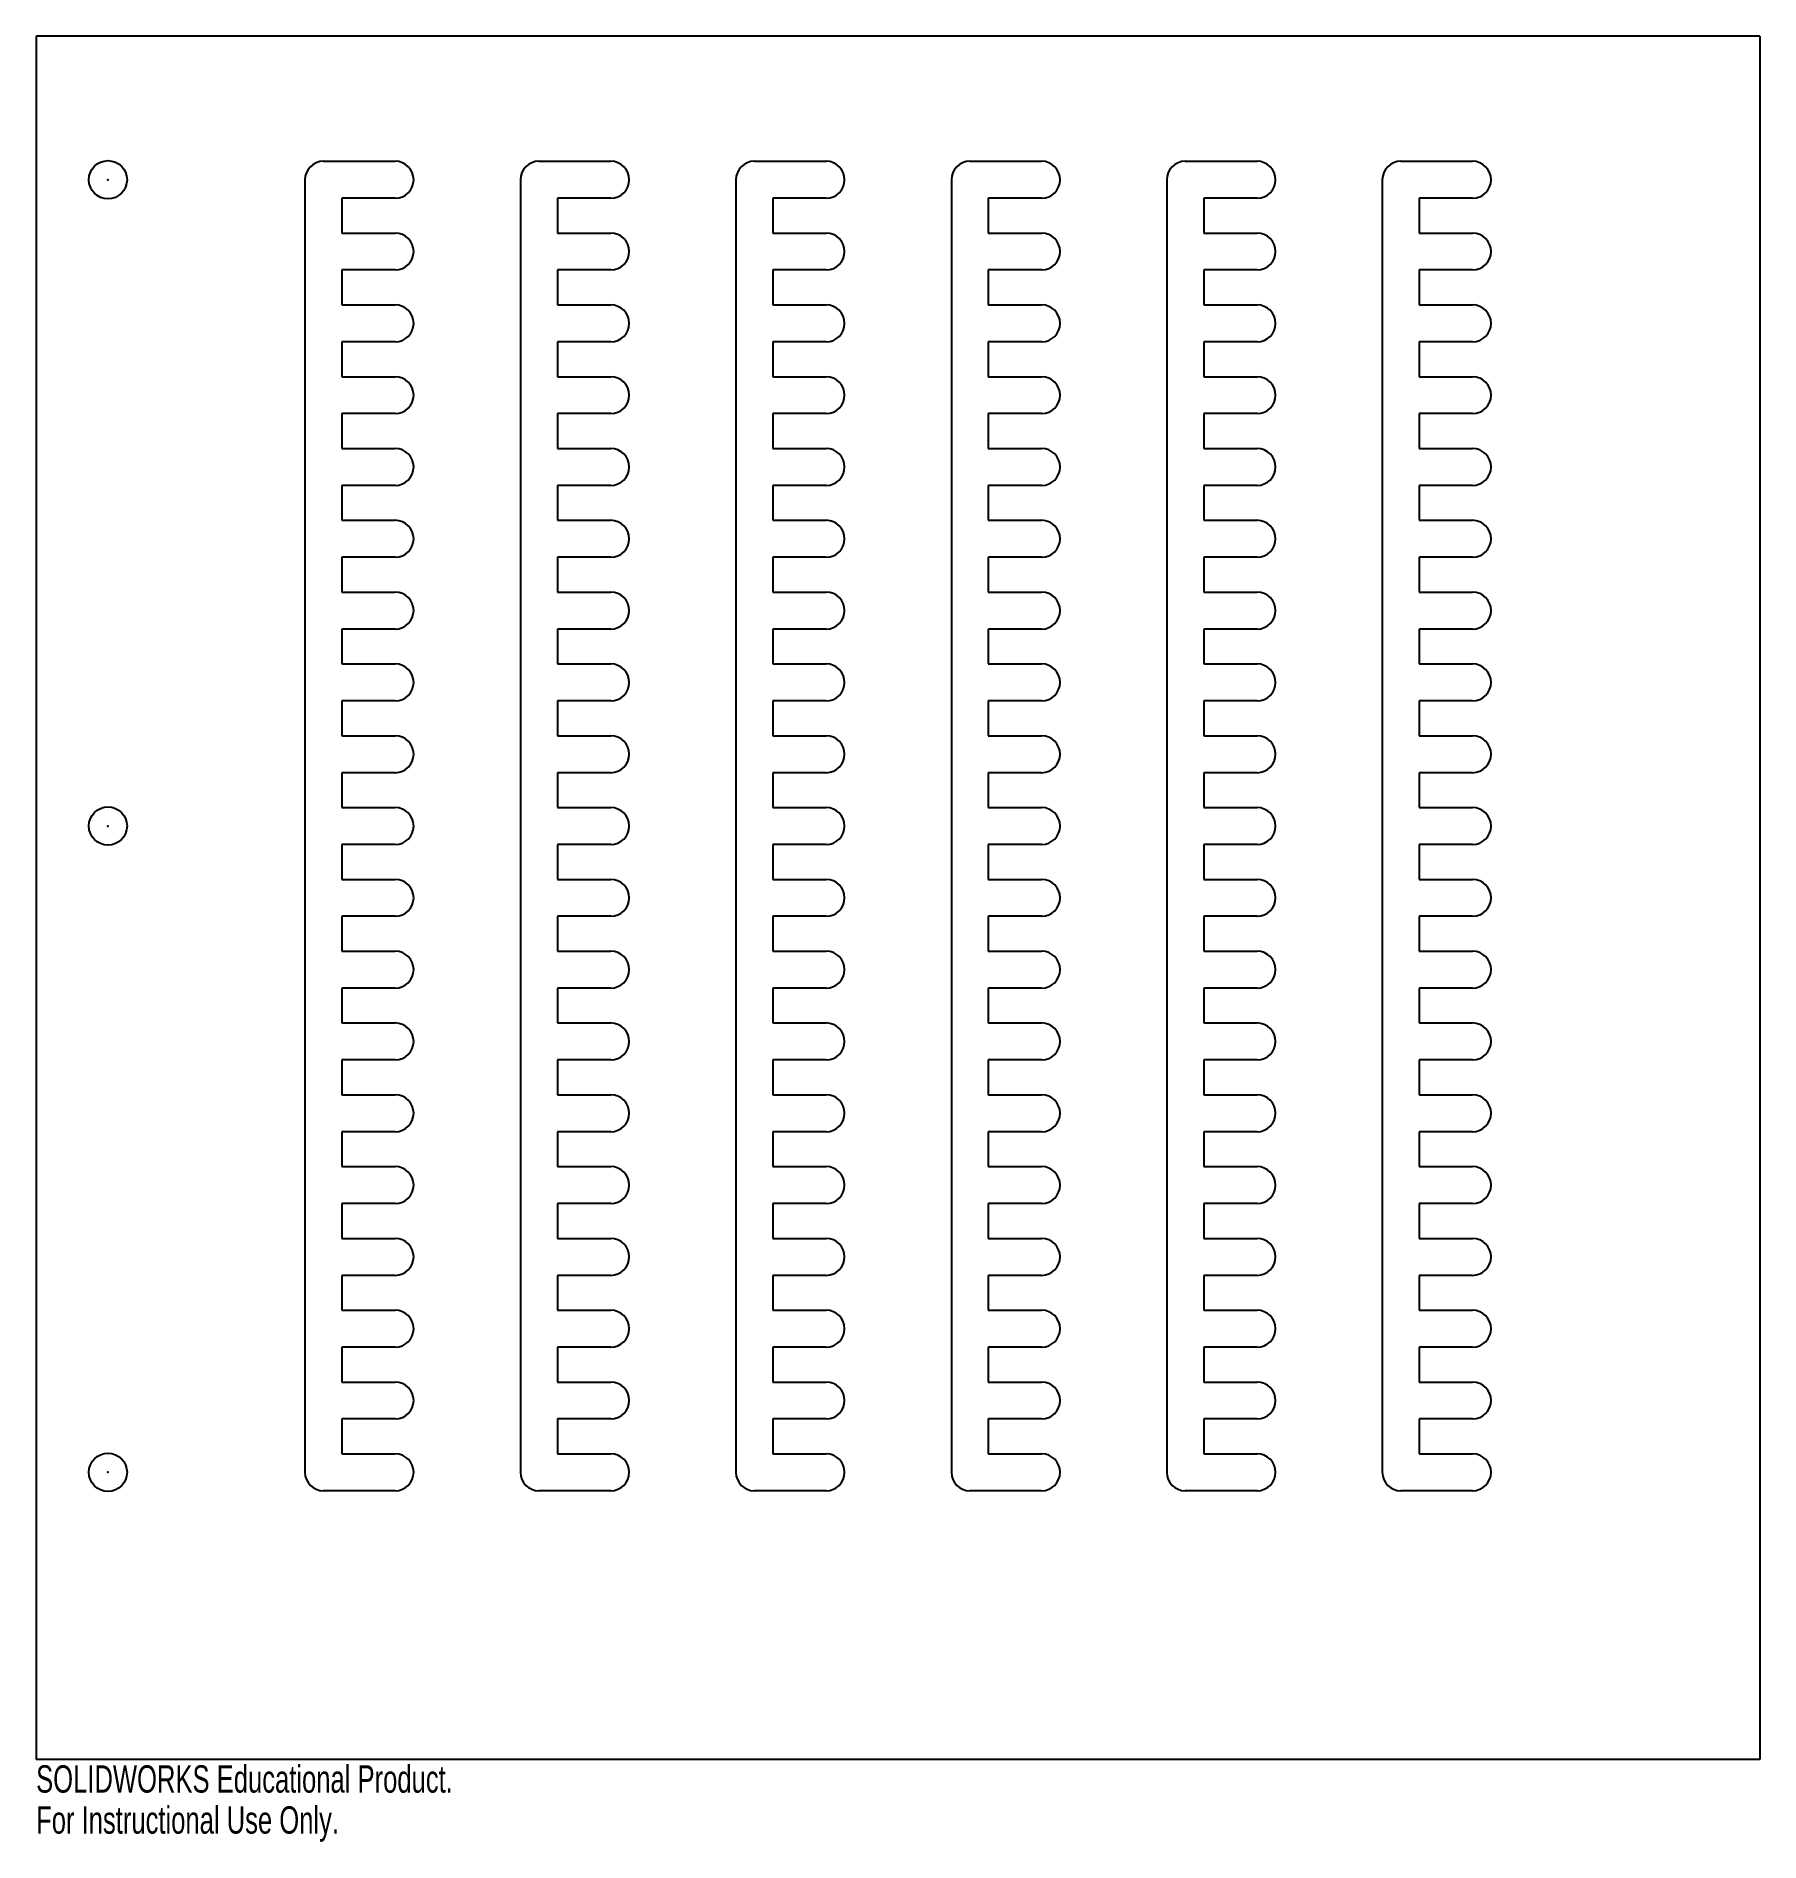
# Model space of a CAD drawing. Header units: inches. Extents: x -6 to 6, y -6.6 to 6.
import ezdxf

# ---------------------------------------------------------------- set-up
doc = ezdxf.new("R2010")
doc.units = ezdxf.units.IN
doc.header["$MEASUREMENT"] = 0
doc.header["$PDSIZE"] = -1
doc.styles.add('SLDTEXTSTYLE0', font='TXT', dxfattribs={"width": 0.7})

msp = doc.modelspace()

# ---------------------------------------------------------------- linework, layer by layer
at = {"color": 7, "linetype": 'Continuous', "lineweight": 25}
for p, q in [((6, 6), (-6, 6)), ((-6, 6), (-6, -6)), ((6, 6), (6, -6)), ((-4, 5.1285), (-3.5, 5.1285)), ((-2.5, 5.1285), (-2, 5.1285)), ((-1, 5.1285), (-0.5, 5.1285)), ((0.5, 5.1285), (1, 5.1285)), ((2, 5.1285), (2.5, 5.1285)), ((3.5, 5.1285), (4, 5.1285)), ((-4.1285, 5), (-4.1285, -4)), ((-2.6285, 5), (-2.6285, -4)), ((-1.1285, 5), (-1.1285, -4)), ((0.3715, 5), (0.3715, -4)), ((1.8715, 5), (1.8715, -4)), ((3.3715, 5), (3.3715, -4)), ((-3.5, 4.8715), (-3.8715, 4.8715)), ((-3.8715, 4.8715), (-3.8715, 4.6285)), ((-2, 4.8715), (-2.3715, 4.8715)), ((-2.3715, 4.8715), (-2.3715, 4.6285)), ((-0.5, 4.8715), (-0.8715, 4.8715)), ((-0.8715, 4.8715), (-0.8715, 4.6285)), ((1, 4.8715), (0.6285, 4.8715)), ((0.6285, 4.8715), (0.6285, 4.6285)), ((2.5, 4.8715), (2.1285, 4.8715)), ((2.1285, 4.8715), (2.1285, 4.6285)), ((4, 4.8715), (3.6285, 4.8715)), ((3.6285, 4.8715), (3.6285, 4.6285)), ((-3.8715, 4.6285), (-3.5, 4.6285)), ((-2.3715, 4.6285), (-2, 4.6285)), ((-0.8715, 4.6285), (-0.5, 4.6285)), ((0.6285, 4.6285), (1, 4.6285)), ((2.1285, 4.6285), (2.5, 4.6285)), ((3.6285, 4.6285), (4, 4.6285)), ((-3.5, 4.3715), (-3.8715, 4.3715)), ((-3.8715, 4.3715), (-3.8715, 4.1285)), ((-2, 4.3715), (-2.3715, 4.3715)), ((-2.3715, 4.3715), (-2.3715, 4.1285)), ((-0.5, 4.3715), (-0.8715, 4.3715)), ((-0.8715, 4.3715), (-0.8715, 4.1285)), ((1, 4.3715), (0.6285, 4.3715)), ((0.6285, 4.3715), (0.6285, 4.1285)), ((2.5, 4.3715), (2.1285, 4.3715)), ((2.1285, 4.3715), (2.1285, 4.1285)), ((4, 4.3715), (3.6285, 4.3715)), ((3.6285, 4.3715), (3.6285, 4.1285)), ((-3.8715, 4.1285), (-3.5, 4.1285)), ((-2.3715, 4.1285), (-2, 4.1285)), ((-0.8715, 4.1285), (-0.5, 4.1285)), ((0.6285, 4.1285), (1, 4.1285)), ((2.1285, 4.1285), (2.5, 4.1285)), ((3.6285, 4.1285), (4, 4.1285)), ((-3.5, 3.8715), (-3.8715, 3.8715)), ((-3.8715, 3.8715), (-3.8715, 3.6285)), ((-2, 3.8715), (-2.3715, 3.8715)), ((-2.3715, 3.8715), (-2.3715, 3.6285)), ((-0.5, 3.8715), (-0.8715, 3.8715)), ((-0.8715, 3.8715), (-0.8715, 3.6285)), ((1, 3.8715), (0.6285, 3.8715)), ((0.6285, 3.8715), (0.6285, 3.6285)), ((2.5, 3.8715), (2.1285, 3.8715)), ((2.1285, 3.8715), (2.1285, 3.6285)), ((4, 3.8715), (3.6285, 3.8715)), ((3.6285, 3.8715), (3.6285, 3.6285)), ((-3.8715, 3.6285), (-3.5, 3.6285)), ((-2.3715, 3.6285), (-2, 3.6285)), ((-0.8715, 3.6285), (-0.5, 3.6285)), ((0.6285, 3.6285), (1, 3.6285)), ((2.1285, 3.6285), (2.5, 3.6285)), ((3.6285, 3.6285), (4, 3.6285)), ((-3.5, 3.3715), (-3.8715, 3.3715)), ((-3.8715, 3.3715), (-3.8715, 3.1285)), ((-2, 3.3715), (-2.3715, 3.3715)), ((-2.3715, 3.3715), (-2.3715, 3.1285)), ((-0.5, 3.3715), (-0.8715, 3.3715)), ((-0.8715, 3.3715), (-0.8715, 3.1285)), ((1, 3.3715), (0.6285, 3.3715)), ((0.6285, 3.3715), (0.6285, 3.1285)), ((2.5, 3.3715), (2.1285, 3.3715)), ((2.1285, 3.3715), (2.1285, 3.1285)), ((4, 3.3715), (3.6285, 3.3715)), ((3.6285, 3.3715), (3.6285, 3.1285)), ((-3.8715, 3.1285), (-3.5, 3.1285)), ((-2.3715, 3.1285), (-2, 3.1285)), ((-0.8715, 3.1285), (-0.5, 3.1285)), ((0.6285, 3.1285), (1, 3.1285)), ((2.1285, 3.1285), (2.5, 3.1285)), ((3.6285, 3.1285), (4, 3.1285)), ((-3.5, 2.8715), (-3.8715, 2.8715)), ((-3.8715, 2.8715), (-3.8715, 2.6285)), ((-2, 2.8715), (-2.3715, 2.8715)), ((-2.3715, 2.8715), (-2.3715, 2.6285)), ((-0.5, 2.8715), (-0.8715, 2.8715)), ((-0.8715, 2.8715), (-0.8715, 2.6285)), ((1, 2.8715), (0.6285, 2.8715)), ((0.6285, 2.8715), (0.6285, 2.6285)), ((2.5, 2.8715), (2.1285, 2.8715)), ((2.1285, 2.8715), (2.1285, 2.6285)), ((4, 2.8715), (3.6285, 2.8715)), ((3.6285, 2.8715), (3.6285, 2.6285)), ((-3.8715, 2.6285), (-3.5, 2.6285)), ((-2.3715, 2.6285), (-2, 2.6285)), ((-0.8715, 2.6285), (-0.5, 2.6285)), ((0.6285, 2.6285), (1, 2.6285)), ((2.1285, 2.6285), (2.5, 2.6285)), ((3.6285, 2.6285), (4, 2.6285)), ((-3.5, 2.3715), (-3.8715, 2.3715)), ((-3.8715, 2.3715), (-3.8715, 2.1285)), ((-2, 2.3715), (-2.3715, 2.3715)), ((-2.3715, 2.3715), (-2.3715, 2.1285)), ((-0.5, 2.3715), (-0.8715, 2.3715)), ((-0.8715, 2.3715), (-0.8715, 2.1285)), ((1, 2.3715), (0.6285, 2.3715)), ((0.6285, 2.3715), (0.6285, 2.1285)), ((2.5, 2.3715), (2.1285, 2.3715)), ((2.1285, 2.3715), (2.1285, 2.1285)), ((4, 2.3715), (3.6285, 2.3715)), ((3.6285, 2.3715), (3.6285, 2.1285)), ((-3.8715, 2.1285), (-3.5, 2.1285)), ((-2.3715, 2.1285), (-2, 2.1285)), ((-0.8715, 2.1285), (-0.5, 2.1285)), ((0.6285, 2.1285), (1, 2.1285)), ((2.1285, 2.1285), (2.5, 2.1285)), ((3.6285, 2.1285), (4, 2.1285)), ((-3.5, 1.8715), (-3.8715, 1.8715)), ((-3.8715, 1.8715), (-3.8715, 1.6285)), ((-2, 1.8715), (-2.3715, 1.8715)), ((-2.3715, 1.8715), (-2.3715, 1.6285)), ((-0.5, 1.8715), (-0.8715, 1.8715)), ((-0.8715, 1.8715), (-0.8715, 1.6285)), ((1, 1.8715), (0.6285, 1.8715)), ((0.6285, 1.8715), (0.6285, 1.6285)), ((2.5, 1.8715), (2.1285, 1.8715)), ((2.1285, 1.8715), (2.1285, 1.6285)), ((4, 1.8715), (3.6285, 1.8715)), ((3.6285, 1.8715), (3.6285, 1.6285)), ((-3.8715, 1.6285), (-3.5, 1.6285)), ((-2.3715, 1.6285), (-2, 1.6285)), ((-0.8715, 1.6285), (-0.5, 1.6285)), ((0.6285, 1.6285), (1, 1.6285)), ((2.1285, 1.6285), (2.5, 1.6285)), ((3.6285, 1.6285), (4, 1.6285)), ((-3.5, 1.3715), (-3.8715, 1.3715)), ((-3.8715, 1.3715), (-3.8715, 1.1285)), ((-2.3715, 1.3715), (-2.3715, 1.1285)), ((-2, 1.3715), (-2.3715, 1.3715)), ((-0.5, 1.3715), (-0.8715, 1.3715)), ((-0.8715, 1.3715), (-0.8715, 1.1285)), ((1, 1.3715), (0.6285, 1.3715)), ((0.6285, 1.3715), (0.6285, 1.1285)), ((2.5, 1.3715), (2.1285, 1.3715)), ((2.1285, 1.3715), (2.1285, 1.1285)), ((4, 1.3715), (3.6285, 1.3715)), ((3.6285, 1.3715), (3.6285, 1.1285)), ((-3.8715, 1.1285), (-3.5, 1.1285)), ((-2.3715, 1.1285), (-2, 1.1285)), ((-0.8715, 1.1285), (-0.5, 1.1285)), ((0.6285, 1.1285), (1, 1.1285)), ((2.1285, 1.1285), (2.5, 1.1285)), ((3.6285, 1.1285), (4, 1.1285)), ((-3.5, 0.8715), (-3.8715, 0.8715)), ((-3.8715, 0.8715), (-3.8715, 0.6285)), ((-2.3715, 0.8715), (-2.3715, 0.6285)), ((-2, 0.8715), (-2.3715, 0.8715)), ((-0.5, 0.8715), (-0.8715, 0.8715)), ((-0.8715, 0.8715), (-0.8715, 0.6285)), ((1, 0.8715), (0.6285, 0.8715)), ((0.6285, 0.8715), (0.6285, 0.6285)), ((2.5, 0.8715), (2.1285, 0.8715)), ((2.1285, 0.8715), (2.1285, 0.6285)), ((4, 0.8715), (3.6285, 0.8715)), ((3.6285, 0.8715), (3.6285, 0.6285)), ((-3.8715, 0.6285), (-3.5, 0.6285)), ((-2.3715, 0.6285), (-2, 0.6285)), ((-0.8715, 0.6285), (-0.5, 0.6285)), ((0.6285, 0.6285), (1, 0.6285)), ((2.1285, 0.6285), (2.5, 0.6285)), ((3.6285, 0.6285), (4, 0.6285)), ((-3.5, 0.3715), (-3.8715, 0.3715)), ((-3.8715, 0.3715), (-3.8715, 0.1285)), ((-2, 0.3715), (-2.3715, 0.3715)), ((-2.3715, 0.3715), (-2.3715, 0.1285)), ((-0.5, 0.3715), (-0.8715, 0.3715)), ((-0.8715, 0.3715), (-0.8715, 0.1285)), ((1, 0.3715), (0.6285, 0.3715)), ((0.6285, 0.3715), (0.6285, 0.1285)), ((2.5, 0.3715), (2.1285, 0.3715)), ((2.1285, 0.3715), (2.1285, 0.1285)), ((4, 0.3715), (3.6285, 0.3715)), ((3.6285, 0.3715), (3.6285, 0.1285)), ((-3.8715, 0.1285), (-3.5, 0.1285)), ((-2.3715, 0.1285), (-2, 0.1285)), ((-0.8715, 0.1285), (-0.5, 0.1285)), ((0.6285, 0.1285), (1, 0.1285)), ((2.1285, 0.1285), (2.5, 0.1285)), ((3.6285, 0.1285), (4, 0.1285)), ((-3.5, -0.1285), (-3.8715, -0.1285)), ((-3.8715, -0.1285), (-3.8715, -0.3715)), ((-2, -0.1285), (-2.3715, -0.1285)), ((-2.3715, -0.1285), (-2.3715, -0.3715)), ((-0.5, -0.1285), (-0.8715, -0.1285)), ((-0.8715, -0.1285), (-0.8715, -0.3715)), ((1, -0.1285), (0.6285, -0.1285)), ((0.6285, -0.1285), (0.6285, -0.3715)), ((2.5, -0.1285), (2.1285, -0.1285)), ((2.1285, -0.1285), (2.1285, -0.3715)), ((4, -0.1285), (3.6285, -0.1285)), ((3.6285, -0.1285), (3.6285, -0.3715)), ((-3.8715, -0.3715), (-3.5, -0.3715)), ((-2.3715, -0.3715), (-2, -0.3715)), ((-0.8715, -0.3715), (-0.5, -0.3715)), ((0.6285, -0.3715), (1, -0.3715)), ((2.1285, -0.3715), (2.5, -0.3715)), ((3.6285, -0.3715), (4, -0.3715)), ((-3.5, -0.6285), (-3.8715, -0.6285)), ((-3.8715, -0.6285), (-3.8715, -0.8715)), ((-2, -0.6285), (-2.3715, -0.6285)), ((-2.3715, -0.6285), (-2.3715, -0.8715)), ((-0.5, -0.6285), (-0.8715, -0.6285)), ((-0.8715, -0.6285), (-0.8715, -0.8715)), ((1, -0.6285), (0.6285, -0.6285)), ((0.6285, -0.6285), (0.6285, -0.8715)), ((2.5, -0.6285), (2.1285, -0.6285)), ((2.1285, -0.6285), (2.1285, -0.8715)), ((4, -0.6285), (3.6285, -0.6285)), ((3.6285, -0.6285), (3.6285, -0.8715)), ((-3.8715, -0.8715), (-3.5, -0.8715)), ((-2.3715, -0.8715), (-2, -0.8715)), ((-0.8715, -0.8715), (-0.5, -0.8715)), ((0.6285, -0.8715), (1, -0.8715)), ((2.1285, -0.8715), (2.5, -0.8715)), ((3.6285, -0.8715), (4, -0.8715)), ((-3.5, -1.1285), (-3.8715, -1.1285)), ((-3.8715, -1.1285), (-3.8715, -1.3715)), ((-2, -1.1285), (-2.3715, -1.1285)), ((-2.3715, -1.1285), (-2.3715, -1.3715)), ((-0.5, -1.1285), (-0.8715, -1.1285)), ((-0.8715, -1.1285), (-0.8715, -1.3715)), ((1, -1.1285), (0.6285, -1.1285)), ((0.6285, -1.1285), (0.6285, -1.3715)), ((2.5, -1.1285), (2.1285, -1.1285)), ((2.1285, -1.1285), (2.1285, -1.3715)), ((4, -1.1285), (3.6285, -1.1285)), ((3.6285, -1.1285), (3.6285, -1.3715)), ((-3.8715, -1.3715), (-3.5, -1.3715)), ((-2.3715, -1.3715), (-2, -1.3715)), ((-0.8715, -1.3715), (-0.5, -1.3715)), ((0.6285, -1.3715), (1, -1.3715)), ((2.1285, -1.3715), (2.5, -1.3715)), ((3.6285, -1.3715), (4, -1.3715)), ((-3.5, -1.6285), (-3.8715, -1.6285)), ((-3.8715, -1.6285), (-3.8715, -1.8715)), ((-2, -1.6285), (-2.3715, -1.6285)), ((-2.3715, -1.6285), (-2.3715, -1.8715)), ((-0.5, -1.6285), (-0.8715, -1.6285)), ((-0.8715, -1.6285), (-0.8715, -1.8715)), ((1, -1.6285), (0.6285, -1.6285)), ((0.6285, -1.6285), (0.6285, -1.8715)), ((2.5, -1.6285), (2.1285, -1.6285)), ((2.1285, -1.6285), (2.1285, -1.8715)), ((4, -1.6285), (3.6285, -1.6285)), ((3.6285, -1.6285), (3.6285, -1.8715)), ((-3.8715, -1.8715), (-3.5, -1.8715)), ((-2.3715, -1.8715), (-2, -1.8715)), ((-0.8715, -1.8715), (-0.5, -1.8715)), ((0.6285, -1.8715), (1, -1.8715)), ((2.1285, -1.8715), (2.5, -1.8715)), ((3.6285, -1.8715), (4, -1.8715)), ((-3.5, -2.1285), (-3.8715, -2.1285)), ((-3.8715, -2.1285), (-3.8715, -2.3715)), ((-2, -2.1285), (-2.3715, -2.1285)), ((-2.3715, -2.1285), (-2.3715, -2.3715)), ((-0.5, -2.1285), (-0.8715, -2.1285)), ((-0.8715, -2.1285), (-0.8715, -2.3715)), ((1, -2.1285), (0.6285, -2.1285)), ((0.6285, -2.1285), (0.6285, -2.3715)), ((2.5, -2.1285), (2.1285, -2.1285)), ((2.1285, -2.1285), (2.1285, -2.3715)), ((4, -2.1285), (3.6285, -2.1285)), ((3.6285, -2.1285), (3.6285, -2.3715)), ((-3.8715, -2.3715), (-3.5, -2.3715)), ((-2.3715, -2.3715), (-2, -2.3715)), ((-0.8715, -2.3715), (-0.5, -2.3715)), ((0.6285, -2.3715), (1, -2.3715)), ((2.1285, -2.3715), (2.5, -2.3715)), ((3.6285, -2.3715), (4, -2.3715)), ((-3.5, -2.6285), (-3.8715, -2.6285)), ((-3.8715, -2.6285), (-3.8715, -2.8715)), ((-2, -2.6285), (-2.3715, -2.6285)), ((-2.3715, -2.6285), (-2.3715, -2.8715)), ((-0.5, -2.6285), (-0.8715, -2.6285)), ((-0.8715, -2.6285), (-0.8715, -2.8715)), ((1, -2.6285), (0.6285, -2.6285)), ((0.6285, -2.6285), (0.6285, -2.8715)), ((2.5, -2.6285), (2.1285, -2.6285)), ((2.1285, -2.6285), (2.1285, -2.8715)), ((4, -2.6285), (3.6285, -2.6285)), ((3.6285, -2.6285), (3.6285, -2.8715)), ((-3.8715, -2.8715), (-3.5, -2.8715)), ((-2.3715, -2.8715), (-2, -2.8715)), ((-0.8715, -2.8715), (-0.5, -2.8715)), ((0.6285, -2.8715), (1, -2.8715)), ((2.1285, -2.8715), (2.5, -2.8715)), ((3.6285, -2.8715), (4, -2.8715)), ((-3.5, -3.1285), (-3.8715, -3.1285)), ((-3.8715, -3.1285), (-3.8715, -3.3715)), ((-2, -3.1285), (-2.3715, -3.1285)), ((-2.3715, -3.1285), (-2.3715, -3.3715)), ((-0.5, -3.1285), (-0.8715, -3.1285)), ((-0.8715, -3.1285), (-0.8715, -3.3715)), ((1, -3.1285), (0.6285, -3.1285)), ((0.6285, -3.1285), (0.6285, -3.3715)), ((2.5, -3.1285), (2.1285, -3.1285)), ((2.1285, -3.1285), (2.1285, -3.3715)), ((4, -3.1285), (3.6285, -3.1285)), ((3.6285, -3.1285), (3.6285, -3.3715)), ((-3.8715, -3.3715), (-3.5, -3.3715)), ((-2.3715, -3.3715), (-2, -3.3715)), ((-0.8715, -3.3715), (-0.5, -3.3715)), ((0.6285, -3.3715), (1, -3.3715)), ((2.1285, -3.3715), (2.5, -3.3715)), ((3.6285, -3.3715), (4, -3.3715)), ((-3.8715, -3.6285), (-3.8715, -3.8715)), ((-3.5, -3.6285), (-3.8715, -3.6285)), ((-2.3715, -3.6285), (-2.3715, -3.8715)), ((-2, -3.6285), (-2.3715, -3.6285)), ((-0.8715, -3.6285), (-0.8715, -3.8715)), ((-0.5, -3.6285), (-0.8715, -3.6285)), ((0.6285, -3.6285), (0.6285, -3.8715)), ((1, -3.6285), (0.6285, -3.6285)), ((2.1285, -3.6285), (2.1285, -3.8715)), ((2.5, -3.6285), (2.1285, -3.6285)), ((3.6285, -3.6285), (3.6285, -3.8715)), ((4, -3.6285), (3.6285, -3.6285)), ((-3.8715, -3.8715), (-3.5, -3.8715)), ((-2.3715, -3.8715), (-2, -3.8715)), ((-0.8715, -3.8715), (-0.5, -3.8715)), ((0.6285, -3.8715), (1, -3.8715)), ((2.1285, -3.8715), (2.5, -3.8715)), ((3.6285, -3.8715), (4, -3.8715)), ((-3.5, -4.1285), (-4, -4.1285)), ((-2, -4.1285), (-2.5, -4.1285)), ((-0.5, -4.1285), (-1, -4.1285)), ((1, -4.1285), (0.5, -4.1285)), ((2.5, -4.1285), (2, -4.1285)), ((4, -4.1285), (3.5, -4.1285)), ((6, -6), (-6, -6))]:
    msp.add_line(p, q, dxfattribs=at)
for centre in [(-5.5, 5), (-5.5, 0.5), (-5.5, -4)]:
    msp.add_circle(centre, 0.133, dxfattribs=at)
for centre, start, end in [((-4, 5), 90, 180), ((-3.5, 5), 270, 90), ((-2.5, 5), 90, 180), ((-2, 5), 270, 90), ((-1, 5), 90, 180), ((-0.5, 5), 270, 90), ((0.5, 5), 90, 180), ((1, 5), 270, 90), ((2, 5), 90, 180), ((2.5, 5), 270, 90), ((3.5, 5), 90, 180), ((4, 5), 270, 90), ((-3.5, 4.5), 270, 90), ((-2, 4.5), 270, 90), ((-0.5, 4.5), 270, 90), ((1, 4.5), 270, 90), ((2.5, 4.5), 270, 90), ((4, 4.5), 270, 90), ((-3.5, 4), 270, 90), ((-2, 4), 270, 90), ((-0.5, 4), 270, 90), ((1, 4), 270, 90), ((2.5, 4), 270, 90), ((4, 4), 270, 90), ((-3.5, 3.5), 270, 90), ((-2, 3.5), 270, 90), ((-0.5, 3.5), 270, 90), ((1, 3.5), 270, 90), ((2.5, 3.5), 270, 90), ((4, 3.5), 270, 90), ((-3.5, 3), 270, 90), ((-2, 3), 270, 90), ((-0.5, 3), 270, 90), ((1, 3), 270, 90), ((2.5, 3), 270, 90), ((4, 3), 270, 90), ((-3.5, 2.5), 270, 90), ((-2, 2.5), 270, 90), ((-0.5, 2.5), 270, 90), ((1, 2.5), 270, 90), ((2.5, 2.5), 270, 90), ((4, 2.5), 270, 90), ((-3.5, 2), 270, 90), ((-2, 2), 270, 90), ((-0.5, 2), 270, 90), ((1, 2), 270, 90), ((2.5, 2), 270, 90), ((4, 2), 270, 90), ((-3.5, 1.5), 270, 90), ((-2, 1.5), 270, 90), ((-0.5, 1.5), 270, 90), ((1, 1.5), 270, 90), ((2.5, 1.5), 270, 90), ((4, 1.5), 270, 90), ((-3.5, 1), 270, 90), ((-2, 1), 270, 90), ((-0.5, 1), 270, 90), ((1, 1), 270, 90), ((2.5, 1), 270, 90), ((4, 1), 270, 90), ((-3.5, 0.5), 270, 90), ((-2, 0.5), 270, 90), ((-0.5, 0.5), 270, 90), ((1, 0.5), 270, 90), ((2.5, 0.5), 270, 90), ((4, 0.5), 270, 90), ((-3.5, 0), 270, 90), ((-2, 0), 270, 90), ((-0.5, 0), 270, 90), ((1, 0), 270, 90), ((2.5, 0), 270, 90), ((4, 0), 270, 90), ((-3.5, -0.5), 270, 90), ((-2, -0.5), 270, 90), ((-0.5, -0.5), 270, 90), ((1, -0.5), 270, 90), ((2.5, -0.5), 270, 90), ((4, -0.5), 270, 90), ((-3.5, -1), 270, 90), ((-2, -1), 270, 90), ((-0.5, -1), 270, 90), ((1, -1), 270, 90), ((2.5, -1), 270, 90), ((4, -1), 270, 90), ((-3.5, -1.5), 270, 90), ((-2, -1.5), 270, 90), ((-0.5, -1.5), 270, 90), ((1, -1.5), 270, 90), ((2.5, -1.5), 270, 90), ((4, -1.5), 270, 90), ((-3.5, -2), 270, 90), ((-2, -2), 270, 90), ((-0.5, -2), 270, 90), ((1, -2), 270, 90), ((2.5, -2), 270, 90), ((4, -2), 270, 90), ((-3.5, -2.5), 270, 90), ((-2, -2.5), 270, 90), ((-0.5, -2.5), 270, 90), ((1, -2.5), 270, 90), ((2.5, -2.5), 270, 90), ((4, -2.5), 270, 90), ((-3.5, -3), 270, 90), ((-2, -3), 270, 90), ((-0.5, -3), 270, 90), ((1, -3), 270, 90), ((2.5, -3), 270, 90), ((4, -3), 270, 90), ((-3.5, -3.5), 270, 90), ((-2, -3.5), 270, 90), ((-0.5, -3.5), 270, 90), ((1, -3.5), 270, 90), ((2.5, -3.5), 270, 90), ((4, -3.5), 270, 90), ((-3.5, -4), 270, 90), ((-2, -4), 270, 90), ((-0.5, -4), 270, 90), ((1, -4), 270, 90), ((2.5, -4), 270, 90), ((4, -4), 270, 90), ((-4, -4), 180, 270), ((-2.5, -4), 180, 270), ((-1, -4), 180, 270), ((0.5, -4), 180, 270), ((2, -4), 180, 270), ((3.5, -4), 180, 270)]:
    msp.add_arc(centre, 0.1285, start, end, dxfattribs=at)
at = {"color": 7, "linetype": 'Continuous'}
for p in [(-5.5, 5), (-5.5, 0.5), (-5.5, -4)]:
    msp.add_point(p, dxfattribs=at)

# ---------------------------------------------------------------- texts
at = {"color": 7, "linetype": 'Continuous', "char_height": 0.1903, "attachment_point": 1, "style": 'SLDTEXTSTYLE0'}
for s, insert in [('SOLIDWORKS Educational Product.', (-6, -6.0401)), ('For Instructional Use Only.', (-6, -6.3256))]:
    msp.add_mtext(s, dxfattribs=dict(at, insert=insert))

doc.saveas('drawing.dxf')
